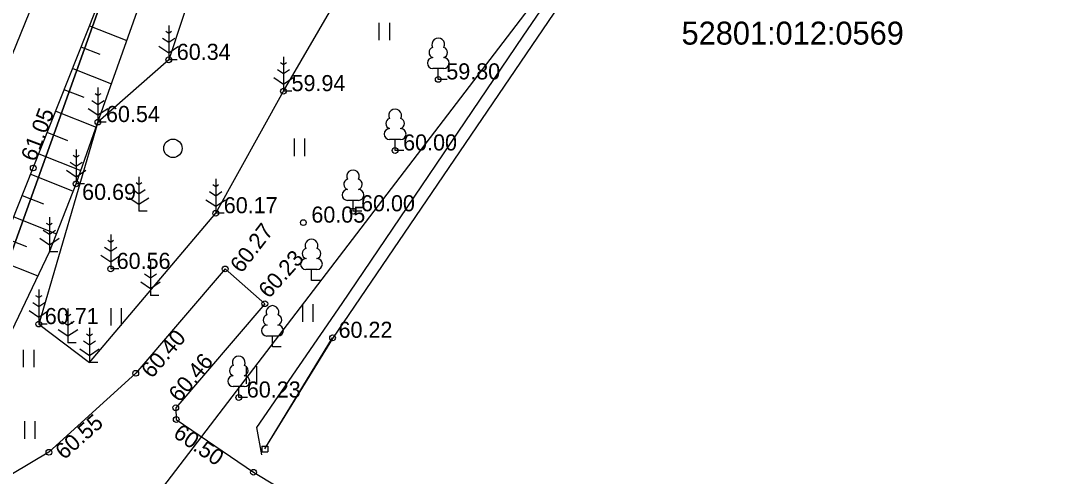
# Model space of a CAD drawing. Extents: x 643123 to 643699, y 6456101 to 6456901.
# Drawn here: x 643576.7 to 643622, y 6456263.99 to 6456283.8 of the extents above; entities that cross this region are included whole.
import ezdxf

# ---------------------------------------------------------------- set-up
doc = ezdxf.new("R2010")
doc.units = 0
for name, color, linetype in [('AED', 7, 'Continuous'), ('ELKAEV', 7, 'Continuous'), ('HALJASTUS', 7, 'Continuous'), ('MOOTPIIR', 7, 'Continuous'), ('PIIR', 7, 'Continuous'), ('PUU', 7, 'Continuous'), ('RELJEEF', 7, 'Continuous'), ('TEE', 7, 'Continuous')]:
    doc.layers.add(name, color=color, linetype=linetype)

msp = doc.modelspace()

# ---------------------------------------------------------------- linework, layer by layer
at = {"layer": 'AED'}
for p, q in [((643587.192, 6456265.304), (643587.192, 6456265.054)), ((643587.192, 6456265.304), (643587.442, 6456265.304)), ((643587.442, 6456265.304), (643587.442, 6456265.054)), ((643587.192, 6456265.054), (643587.442, 6456265.054))]:
    msp.add_line(p, q, dxfattribs=at)
for points in [[(643610.825, 6456300.071), (643609.814, 6456299.813), (643604.837, 6456292.353), (643598.539, 6456283.14), (643590.667, 6456271.499), (643586.955, 6456266.113), (643587.172, 6456264.92)], [(643587.317, 6456265.179), (643590.275, 6456269.99), (643610.235, 6456299.346), (643610.612, 6456299.44)]]:
    msp.add_lwpolyline(points, dxfattribs=at)
at = {"layer": 'ELKAEV'}
for centre in [(643583.137, 6456282.107), (643594.862, 6456281.255), (643588.129, 6456280.745), (643580.057, 6456279.401), (643592.984, 6456278.164), (643577.245, 6456277.402), (643579.11, 6456276.712), (643591.153, 6456275.517), (643585.182, 6456275.433), (643588.992, 6456275.024), (643580.612, 6456273.012), (643585.591, 6456273.009), (643587.319, 6456271.495), (643577.487, 6456270.61), (643590.264, 6456270.013), (643581.7, 6456268.469), (643586.183, 6456267.415), (643583.441, 6456266.971), (643583.466, 6456266.459), (643577.927, 6456265.032), (643586.824, 6456264.162)]:
    msp.add_circle(centre, 0.125, dxfattribs=at)
at = {"layer": 'HALJASTUS'}
for p, q in [((643592.28, 6456283.717), (643592.28, 6456282.956)), ((643592.735, 6456283.717), (643592.735, 6456282.956)), ((643588.587, 6456278.682), (643588.587, 6456277.921)), ((643589.042, 6456278.682), (643589.042, 6456277.921)), ((643580.612, 6456271.305), (643580.612, 6456270.544)), ((643581.067, 6456271.305), (643581.067, 6456270.544)), ((643588.956, 6456271.476), (643588.956, 6456270.715)), ((643589.411, 6456271.476), (643589.411, 6456270.715)), ((643587.317, 6456265.177), (643590.264, 6456270.013)), ((643576.809, 6456269.496), (643576.809, 6456268.735)), ((643577.264, 6456269.496), (643577.264, 6456268.735)), ((643586.503, 6456268.778), (643586.503, 6456268.017)), ((643586.958, 6456268.778), (643586.958, 6456268.017)), ((643576.862, 6456266.381), (643576.862, 6456265.62)), ((643577.317, 6456266.381), (643577.317, 6456265.62))]:
    msp.add_line(p, q, dxfattribs=at)
for points in [[(643580.057, 6456279.401), (643577.487, 6456270.61), (643579.69, 6456268.942), (643585.182, 6456275.433), (643588.129, 6456280.745), (643590.442, 6456284.716), (643593.049, 6456287.589), (643595.451, 6456291.306), (643597.43, 6456294.819), (643598.901, 6456298.208), (643602.81, 6456302.475), (643604.569, 6456304.502), (643606.702, 6456305.58), (643606.429, 6456308.269), (643604.395, 6456311.177), (643600.735, 6456314.648), (643598.64, 6456316.26), (643597.376, 6456318.899), (643594.318, 6456319.598)], [(643594.318, 6456319.598), (643595.329, 6456314.767), (643592.309, 6456311.106), (643590.701, 6456305.189), (643588.326, 6456295.468), (643585.468, 6456289.139), (643583.137, 6456282.107), (643580.057, 6456279.401)]]:
    msp.add_lwpolyline(points, dxfattribs=at)
msp.add_circle((643583.319, 6456278.257), 0.4, dxfattribs=at)
at = {"layer": 'MOOTPIIR'}
msp.add_lwpolyline([(643444.736, 6456376.761), (643458.837, 6456369.535), (643514.013, 6456367.012), (643600.264, 6456357.043), (643614.48, 6456310.922), (643610.825, 6456300.071), (643565.027, 6456240.194), (643548.127, 6456226.709), (643522.979, 6456254.341), (643461.859, 6456333.339), (643451.284, 6456335.372), (643428.144, 6456353.969), (643425.102, 6456360.135), (643441.39, 6456374.904)], close=True, dxfattribs=at)
at = {"layer": 'PIIR'}
msp.add_lwpolyline([(643601.69, 6456488.57), (643584.91, 6456344.26), (643580.96, 6456327.41), (643574.34, 6456303.84), (643567.81, 6456286.13), (643560.24, 6456268.56), (643542.43, 6456244.32), (643539.8, 6456241.11), (643496, 6456188.8), (643482.7, 6456175.4), (643450.26, 6456136.43), (643424.59, 6456106.45), (643443.56, 6456101.2), (643445.58, 6456104.15), (643470.79, 6456136), (643484.53, 6456152.77), (643494.04, 6456163.38), (643509.04, 6456181.43), (643519.91, 6456194.43), (643549.38, 6456228.03), (643563.7, 6456247.27), (643572.63, 6456263.51), (643594.18, 6456323.66), (643606.2, 6456405.92)], dxfattribs=at)
msp.add_lwpolyline([(643594.18, 6456323.66), (643572.63, 6456263.51), (643610.25, 6456195.99), (643606.28, 6456193.22), (643617.99, 6456172.64), (643641.27, 6456130.66), (643669.92, 6456151.73), (643645.68, 6456178.39), (643629.89, 6456195.41), (643674.67, 6456244.82), (643699.28, 6456395.81), (643606.96, 6456405.84), (643606.2, 6456405.92)], close=True, dxfattribs=at)
at = {"layer": 'PUU'}
for p, q in [((643583.137, 6456283.257), (643583.013, 6456283.34)), ((643583.137, 6456283.607), (643583.137, 6456282.107)), ((643583.261, 6456283.34), (643583.137, 6456283.257)), ((643583.137, 6456282.857), (643582.87, 6456283.035)), ((643583.404, 6456283.035), (643583.137, 6456282.857)), ((643582.713, 6456282.696), (643583.137, 6456282.414)), ((643583.137, 6456282.414), (643583.561, 6456282.696)), ((643583.497, 6456282.107), (643583.137, 6456282.107)), ((643588.129, 6456281.895), (643588.005, 6456281.978)), ((643588.129, 6456282.245), (643588.129, 6456280.745)), ((643588.253, 6456281.978), (643588.129, 6456281.895)), ((643588.129, 6456281.495), (643587.862, 6456281.673)), ((643588.396, 6456281.673), (643588.129, 6456281.495)), ((643595.102, 6456281.73), (643594.622, 6456281.73)), ((643594.862, 6456281.255), (643594.862, 6456281.73)), ((643587.705, 6456281.334), (643588.129, 6456281.052)), ((643588.129, 6456281.052), (643588.553, 6456281.334)), ((643595.242, 6456281.255), (643594.862, 6456281.255)), ((643580.057, 6456280.551), (643579.933, 6456280.634)), ((643580.057, 6456280.901), (643580.057, 6456279.401)), ((643580.181, 6456280.634), (643580.057, 6456280.551)), ((643588.489, 6456280.745), (643588.129, 6456280.745)), ((643580.057, 6456280.151), (643579.79, 6456280.329)), ((643580.324, 6456280.329), (643580.057, 6456280.151)), ((643579.633, 6456279.99), (643580.057, 6456279.708)), ((643580.057, 6456279.708), (643580.481, 6456279.99)), ((643580.417, 6456279.401), (643580.057, 6456279.401)), ((643593.224, 6456278.639), (643592.744, 6456278.639)), ((643592.984, 6456278.164), (643592.984, 6456278.639)), ((643579.11, 6456277.862), (643578.986, 6456277.945)), ((643579.11, 6456278.212), (643579.11, 6456276.712)), ((643579.235, 6456277.945), (643579.11, 6456277.862)), ((643593.364, 6456278.164), (643592.984, 6456278.164)), ((643579.11, 6456277.462), (643578.844, 6456277.639)), ((643579.377, 6456277.639), (643579.11, 6456277.462)), ((643578.686, 6456277.301), (643579.11, 6456277.018)), ((643579.11, 6456277.018), (643579.535, 6456277.301)), ((643581.841, 6456277.02), (643581.841, 6456275.52)), ((643585.182, 6456276.933), (643585.182, 6456275.433)), ((643579.47, 6456276.712), (643579.11, 6456276.712)), ((643581.841, 6456276.67), (643581.716, 6456276.753)), ((643581.965, 6456276.753), (643581.841, 6456276.67)), ((643585.182, 6456276.583), (643585.058, 6456276.666)), ((643585.306, 6456276.666), (643585.182, 6456276.583)), ((643581.417, 6456276.11), (643581.841, 6456275.827)), ((643581.841, 6456276.27), (643581.574, 6456276.448)), ((643582.107, 6456276.448), (643581.841, 6456276.27)), ((643581.841, 6456275.827), (643582.265, 6456276.11)), ((643584.758, 6456276.022), (643585.182, 6456275.74)), ((643585.182, 6456276.183), (643584.915, 6456276.361)), ((643585.449, 6456276.361), (643585.182, 6456276.183)), ((643585.182, 6456275.74), (643585.606, 6456276.022)), ((643591.393, 6456275.992), (643590.913, 6456275.992)), ((643591.153, 6456275.517), (643591.153, 6456275.992)), ((643577.948, 6456275.258), (643577.948, 6456273.758)), ((643582.201, 6456275.52), (643581.841, 6456275.52)), ((643585.542, 6456275.433), (643585.182, 6456275.433)), ((643591.533, 6456275.517), (643591.153, 6456275.517)), ((643577.948, 6456274.508), (643577.681, 6456274.686)), ((643577.948, 6456274.908), (643577.823, 6456274.991)), ((643578.072, 6456274.991), (643577.948, 6456274.908)), ((643578.214, 6456274.686), (643577.948, 6456274.508)), ((643577.524, 6456274.347), (643577.948, 6456274.065)), ((643577.948, 6456274.065), (643578.372, 6456274.347)), ((643580.612, 6456274.162), (643580.488, 6456274.245)), ((643580.612, 6456274.512), (643580.612, 6456273.012)), ((643580.737, 6456274.245), (643580.612, 6456274.162)), ((643578.308, 6456273.758), (643577.948, 6456273.758)), ((643580.612, 6456273.762), (643580.346, 6456273.94)), ((643580.879, 6456273.94), (643580.612, 6456273.762)), ((643580.188, 6456273.602), (643580.612, 6456273.319)), ((643580.612, 6456273.319), (643581.037, 6456273.602)), ((643582.344, 6456273.355), (643582.344, 6456271.855)), ((643580.972, 6456273.012), (643580.612, 6456273.012)), ((643582.344, 6456273.005), (643582.219, 6456273.088)), ((643582.468, 6456273.088), (643582.344, 6456273.005)), ((643589.587, 6456272.983), (643589.107, 6456272.983)), ((643589.347, 6456272.508), (643589.347, 6456272.983)), ((643581.919, 6456272.444), (643582.344, 6456272.162)), ((643582.344, 6456272.605), (643582.077, 6456272.783)), ((643582.61, 6456272.783), (643582.344, 6456272.605)), ((643582.344, 6456272.162), (643582.768, 6456272.444)), ((643589.727, 6456272.508), (643589.347, 6456272.508)), ((643577.487, 6456272.11), (643577.487, 6456270.61)), ((643577.487, 6456271.36), (643577.221, 6456271.538)), ((643577.487, 6456271.76), (643577.363, 6456271.843)), ((643577.612, 6456271.843), (643577.487, 6456271.76)), ((643577.754, 6456271.538), (643577.487, 6456271.36)), ((643582.704, 6456271.855), (643582.344, 6456271.855)), ((643577.063, 6456271.199), (643577.487, 6456270.916)), ((643577.487, 6456270.916), (643577.912, 6456271.199)), ((643578.752, 6456271.293), (643578.752, 6456269.793)), ((643577.847, 6456270.61), (643577.487, 6456270.61)), ((643578.752, 6456270.543), (643578.485, 6456270.72)), ((643578.752, 6456270.943), (643578.627, 6456271.026)), ((643578.876, 6456271.026), (643578.752, 6456270.943)), ((643579.018, 6456270.72), (643578.752, 6456270.543)), ((643578.328, 6456270.382), (643578.752, 6456270.099)), ((643578.752, 6456270.099), (643579.176, 6456270.382)), ((643579.69, 6456270.092), (643579.565, 6456270.175)), ((643579.69, 6456270.442), (643579.69, 6456268.942)), ((643579.814, 6456270.175), (643579.69, 6456270.092)), ((643579.112, 6456269.793), (643578.752, 6456269.793)), ((643579.69, 6456269.692), (643579.423, 6456269.87)), ((643579.956, 6456269.87), (643579.69, 6456269.692)), ((643587.89, 6456270.09), (643587.41, 6456270.09)), ((643587.65, 6456269.615), (643587.65, 6456270.09)), ((643579.266, 6456269.532), (643579.69, 6456269.249)), ((643579.69, 6456269.249), (643580.114, 6456269.532)), ((643588.03, 6456269.615), (643587.65, 6456269.615)), ((643580.05, 6456268.942), (643579.69, 6456268.942)), ((643586.423, 6456267.89), (643585.943, 6456267.89)), ((643586.183, 6456267.415), (643586.183, 6456267.89)), ((643586.563, 6456267.415), (643586.183, 6456267.415))]:
    msp.add_line(p, q, dxfattribs=at)
for centre, radius, start, end in [((643594.862, 6456282.775), 0.277, 332.5799, 207.4201), ((643594.692, 6456282.428), 0.233, 109.0217, 253.1415), ((643595.032, 6456282.428), 0.233, 286.8508, 70.9859), ((643594.625, 6456281.967), 0.238, 90.0016, 269.3953), ((643595.099, 6456281.967), 0.238, 270.6047, 89.9984), ((643592.984, 6456279.684), 0.277, 332.5799, 207.4201), ((643592.814, 6456279.337), 0.233, 109.0217, 253.1415), ((643593.154, 6456279.337), 0.233, 286.8508, 70.9859), ((643592.747, 6456278.876), 0.238, 90.0016, 269.3953), ((643593.221, 6456278.876), 0.238, 270.6047, 89.9984), ((643591.153, 6456277.037), 0.277, 332.5799, 207.4201), ((643590.983, 6456276.69), 0.233, 109.0217, 253.1415), ((643591.323, 6456276.69), 0.233, 286.8508, 70.9859), ((643590.916, 6456276.229), 0.238, 90.0016, 269.3953), ((643591.39, 6456276.229), 0.238, 270.6047, 89.9984), ((643589.347, 6456274.028), 0.277, 332.5799, 207.4201), ((643589.177, 6456273.681), 0.233, 109.0217, 253.1415), ((643589.517, 6456273.681), 0.233, 286.8508, 70.9859), ((643589.11, 6456273.22), 0.238, 90.0016, 269.3953), ((643589.584, 6456273.22), 0.238, 270.6047, 89.9984), ((643587.65, 6456271.135), 0.277, 332.5799, 207.4201), ((643587.48, 6456270.788), 0.233, 109.0217, 253.1415), ((643587.82, 6456270.788), 0.233, 286.8508, 70.9859), ((643587.413, 6456270.327), 0.238, 90.0016, 269.3953), ((643587.887, 6456270.327), 0.238, 270.6047, 89.9984), ((643586.013, 6456268.588), 0.233, 109.0217, 253.1415), ((643586.183, 6456268.935), 0.277, 332.5799, 207.4201), ((643586.353, 6456268.588), 0.233, 286.8508, 70.9859), ((643585.946, 6456268.127), 0.238, 90.0016, 269.3953), ((643586.42, 6456268.127), 0.238, 270.6047, 89.9984)]:
    msp.add_arc(centre, radius, start, end, dxfattribs=at)
at = {"layer": 'RELJEEF'}
for p, q in [((643579.697, 6456283.592), (643581.316, 6456282.95)), ((643580.155, 6456282.335), (643579.329, 6456282.662)), ((643578.96, 6456281.732), (643580.647, 6456281.064)), ((643579.452, 6456280.462), (643578.592, 6456280.803)), ((643578.224, 6456279.873), (643579.978, 6456279.178)), ((643578.751, 6456278.589), (643577.855, 6456278.943)), ((643577.487, 6456278.014), (643579.314, 6456277.29)), ((643577.138, 6456277.136), (643578.986, 6456276.396)), ((643576.767, 6456276.207), (643577.693, 6456275.836)), ((643576.395, 6456275.279), (643578.254, 6456274.535)), ((643576.023, 6456274.35), (643576.95, 6456273.98)), ((643575.652, 6456273.422), (643577.445, 6456272.704))]:
    msp.add_line(p, q, dxfattribs=at)
for points in [[(643577.245, 6456277.402), (643586.151, 6456299.885), (643587.547, 6456304.206), (643590.111, 6456314.797)], [(643579.11, 6456276.712), (643580.057, 6456279.401), (643585.257, 6456294.06), (643587.105, 6456300.64), (643588.294, 6456304.254), (643590.983, 6456313.603), (643590.111, 6456314.797)], [(643569.54, 6456260.939), (643575.652, 6456273.422), (643577.245, 6456277.402)], [(643569.54, 6456260.939), (643574.066, 6456265.629), (643577.948, 6456273.758), (643579.11, 6456276.712)]]:
    msp.add_lwpolyline(points, dxfattribs=at)
at = {"layer": 'TEE'}
for points in [[(643574.349, 6456277.497), (643579.419, 6456289.936), (643586.355, 6456310.816), (643588.707, 6456319.977), (643590.218, 6456327.758), (643592.463, 6456337.803), (643596.031, 6456356.34)], [(643587.319, 6456271.495), (643585.591, 6456273.009), (643581.7, 6456268.469), (643577.927, 6456265.032), (643570.681, 6456260.73), (643569.821, 6456260.43), (643568.63, 6456260.469), (643568.429, 6456261.651), (643569.626, 6456263.838), (643574.349, 6456277.497)], [(643587.319, 6456271.495), (643583.441, 6456266.971), (643583.466, 6456266.459), (643586.824, 6456264.162), (643592.374, 6456260.821)]]:
    msp.add_lwpolyline(points, dxfattribs=at)

# ---------------------------------------------------------------- texts
at = {"layer": 'ELKAEV'}
for s, p in [('60.34', (643583.487, 6456282.107)), ('59.80', (643595.212, 6456281.255)), ('59.94', (643588.479, 6456280.745)), ('60.54', (643580.407, 6456279.401)), ('60.00', (643593.334, 6456278.164)), (' 60.69', (643579.11, 6456276.012)), ('60.17', (643585.532, 6456275.433)), ('60.00', (643591.503, 6456275.517)), ('60.05', (643589.342, 6456275.024)), (' 60.56', (643580.612, 6456273.012)), (' 60.71', (643577.487, 6456270.61)), (' 60.22', (643590.264, 6456270.013)), ('60.23', (643586.533, 6456267.415))]:
    msp.add_text(s, height=0.7, dxfattribs=at).set_placement(p)
for s, rotation, p in [(' 61.05', 69.2789, (643577.245, 6456277.402)), (' 60.27', 52.4529, (643586.146, 6456272.583)), (' 60.23', 48.0283, (643587.319, 6456271.495)), (' 60.40', 49.3234, (643582.231, 6456268.013)), (' 60.46', 50.0006, (643583.441, 6456266.971)), (' 60.55', 41.4349, (643578.39, 6456264.507)), (' 60.50', 325.6227, (643583.071, 6456265.881))]:
    msp.add_text(s, height=0.7, rotation=rotation, dxfattribs=at).set_placement(p)
at = {"layer": 'PIIR'}
msp.add_text('52801:012:0569', height=1, dxfattribs=at).set_placement((643605.445, 6456282.769))

doc.saveas('drawing.dxf')
